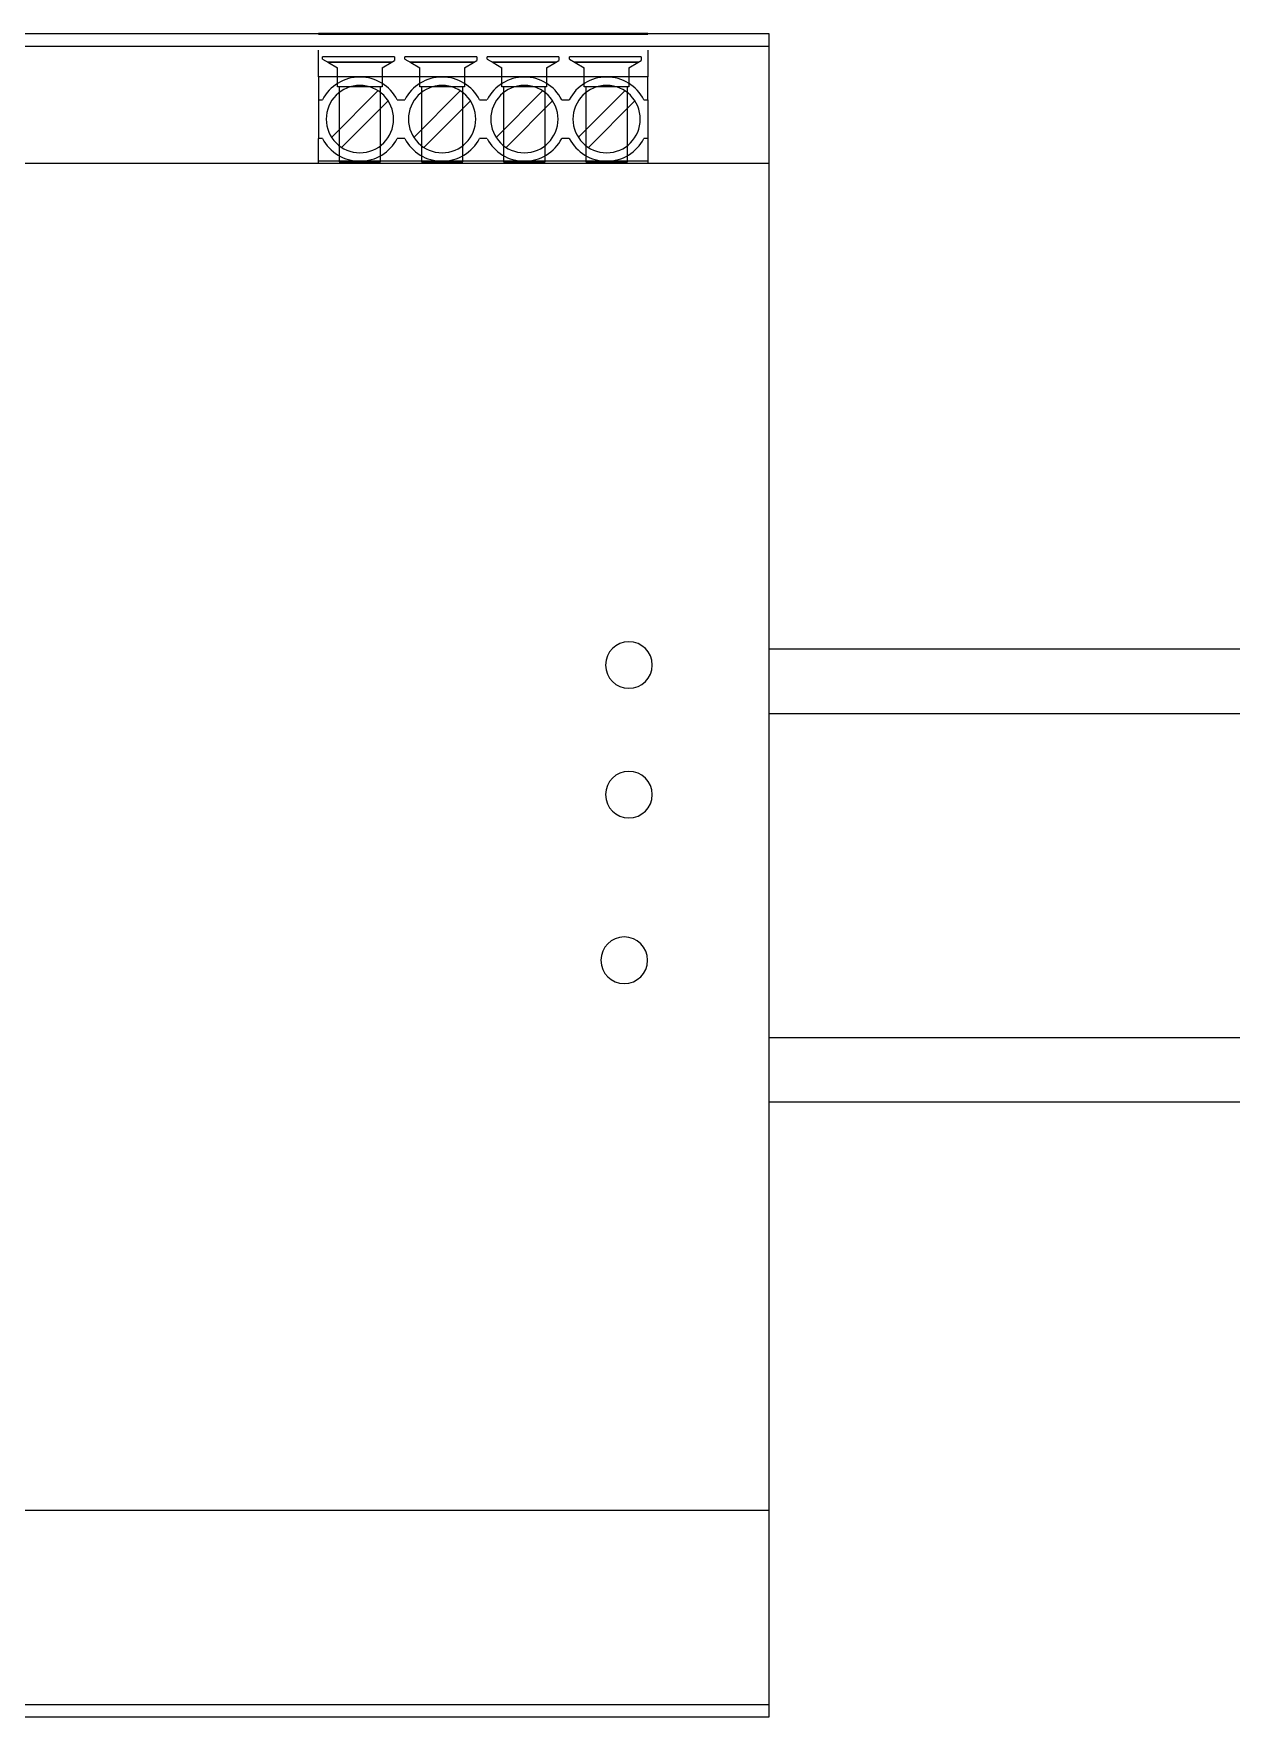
# Model space of a CAD drawing. Header units: millimetres. Extents: x 4137 to 6698, y 1400 to 3585.
# Drawn here: x 4820 to 4912.4, y 3200.8 to 3330.8 of the extents above; entities that cross this region are included whole.
import ezdxf

# ---------------------------------------------------------------- set-up
doc = ezdxf.new("R2010")
doc.units = ezdxf.units.MM
doc.layers.add('000-PI-Oprema', color=30, linetype='Continuous', lineweight=5)
doc.layers.add('000-SI-Oprema', color=30, linetype='Continuous', lineweight=0)
doc.layers.add('002-PI-Kabelska kanalica', color=150, linetype='Continuous')

msp = doc.modelspace()

# ---------------------------------------------------------------- linework, layer by layer
at = {"layer": '000-PI-Oprema', "color": 0, "linetype": 'ByBlock', "lineweight": 0}
for p, q in [((4786.73, 3330.78), (4841.98, 3330.78)), ((4839.46, 3330.78), (4839.46, 3330.78)), ((4839.46, 3330.78), (4839.46, 3330.78)), ((4841.98, 3330.78), (4841.98, 3330.78)), ((4867.38, 3330.78), (4841.98, 3330.78)), ((4841.98, 3330.75), (4841.98, 3330.75)), ((4841.98, 3330.75), (4867.38, 3330.75)), ((4842.28, 3330.75), (4842.28, 3330.75)), ((4847.83, 3330.75), (4847.83, 3330.75)), ((4848.63, 3330.75), (4848.63, 3330.75)), ((4854.18, 3330.75), (4854.18, 3330.75)), ((4854.98, 3330.75), (4854.98, 3330.75)), ((4860.53, 3330.75), (4860.53, 3330.75)), ((4861.33, 3330.75), (4861.33, 3330.75)), ((4866.88, 3330.75), (4866.88, 3330.75)), ((4867.38, 3330.78), (4876.73, 3330.78)), ((4867.38, 3330.78), (4867.38, 3330.78)), ((4867.38, 3330.75), (4867.38, 3330.75)), ((4874.23, 3330.78), (4874.23, 3330.78)), ((4874.23, 3330.78), (4874.23, 3330.78)), ((4874.23, 3330.78), (4874.23, 3330.78)), ((4874.23, 3330.78), (4874.23, 3330.78)), ((4874.23, 3330.78), (4874.23, 3330.78)), ((4874.23, 3330.78), (4874.23, 3330.78)), ((4874.23, 3330.78), (4874.23, 3330.78)), ((4874.23, 3330.78), (4874.23, 3330.78)), ((4874.23, 3330.78), (4874.23, 3330.78)), ((4874.23, 3330.78), (4874.23, 3330.78)), ((4874.23, 3330.78), (4874.23, 3330.78)), ((4874.23, 3330.78), (4874.23, 3330.78)), ((4876.73, 3330.78), (4876.73, 3330.78)), ((4876.73, 3330.78), (4876.73, 3320.78)), ((4876.73, 3329.78), (4786.73, 3329.78)), ((4841.98, 3327.44), (4841.98, 3329.5)), ((4867.38, 3329.5), (4867.38, 3327.44)), ((4876.73, 3329.78), (4876.73, 3329.78)), ((4842.28, 3328.81), (4842.28, 3328.99)), ((4847.83, 3328.99), (4842.28, 3328.99)), ((4842.28, 3328.81), (4842.28, 3328.81)), ((4842.28, 3328.81), (4842.74, 3328.55)), ((4847.62, 3328.58), (4842.69, 3328.58)), ((4842.74, 3328.55), (4843.43, 3328.15)), ((4847.57, 3328.55), (4842.74, 3328.55)), ((4843.43, 3328.15), (4843.43, 3328.15)), ((4843.43, 3326.68), (4843.43, 3328.15)), ((4846.88, 3328.15), (4847.57, 3328.55)), ((4846.88, 3328.15), (4846.88, 3326.68)), ((4846.88, 3328.15), (4846.88, 3328.15)), ((4847.57, 3328.55), (4847.83, 3328.7)), ((4847.83, 3328.99), (4847.83, 3328.7)), ((4847.83, 3328.7), (4847.83, 3328.7)), ((4848.63, 3328.81), (4848.63, 3328.99)), ((4854.18, 3328.99), (4848.63, 3328.99)), ((4848.63, 3328.81), (4848.63, 3328.81)), ((4848.63, 3328.81), (4849.09, 3328.55)), ((4853.97, 3328.58), (4849.04, 3328.58)), ((4849.09, 3328.55), (4849.78, 3328.15)), ((4853.92, 3328.55), (4849.09, 3328.55)), ((4849.78, 3326.68), (4849.78, 3328.15)), ((4849.78, 3328.15), (4849.78, 3328.15)), ((4853.23, 3328.15), (4853.92, 3328.55)), ((4853.23, 3328.15), (4853.23, 3328.15)), ((4853.23, 3328.15), (4853.23, 3326.68)), ((4853.92, 3328.55), (4854.18, 3328.7)), ((4854.18, 3328.99), (4854.18, 3328.7)), ((4854.18, 3328.7), (4854.18, 3328.7)), ((4854.98, 3328.81), (4854.98, 3328.99)), ((4860.53, 3328.99), (4854.98, 3328.99)), ((4854.98, 3328.81), (4854.98, 3328.81)), ((4854.98, 3328.81), (4855.44, 3328.55)), ((4860.32, 3328.58), (4855.39, 3328.58)), ((4855.44, 3328.55), (4856.13, 3328.15)), ((4860.27, 3328.55), (4855.44, 3328.55)), ((4856.13, 3326.68), (4856.13, 3328.15)), ((4856.13, 3328.15), (4856.13, 3328.15)), ((4859.58, 3328.15), (4860.27, 3328.55)), ((4859.58, 3328.15), (4859.58, 3328.15)), ((4859.58, 3328.15), (4859.58, 3326.68)), ((4860.27, 3328.55), (4860.53, 3328.7)), ((4860.53, 3328.99), (4860.53, 3328.7)), ((4860.53, 3328.7), (4860.53, 3328.7)), ((4861.33, 3328.81), (4861.33, 3328.99)), ((4866.88, 3328.99), (4861.33, 3328.99)), ((4861.33, 3328.81), (4861.33, 3328.81)), ((4861.33, 3328.81), (4861.79, 3328.55)), ((4866.67, 3328.58), (4861.74, 3328.58)), ((4861.79, 3328.55), (4862.48, 3328.15)), ((4866.62, 3328.55), (4861.79, 3328.55)), ((4862.48, 3326.68), (4862.48, 3328.15)), ((4862.48, 3328.15), (4862.48, 3328.15)), ((4865.93, 3328.15), (4866.62, 3328.55)), ((4865.93, 3328.15), (4865.93, 3328.15)), ((4865.93, 3328.15), (4865.93, 3326.68)), ((4866.62, 3328.55), (4866.88, 3328.7)), ((4866.88, 3328.99), (4866.88, 3328.7)), ((4866.88, 3328.7), (4866.88, 3328.7)), ((4867.38, 3327.44), (4841.98, 3327.44)), ((4841.98, 3327.44), (4841.98, 3325.68)), ((4867.38, 3325.68), (4867.38, 3327.44)), ((4841.98, 3325.68), (4841.98, 3322.68)), ((4841.98, 3325.68), (4841.98, 3325.68)), ((4841.98, 3325.68), (4842.27, 3325.68)), ((4842.27, 3325.68), (4842.27, 3325.68)), ((4842.97, 3322.77), (4846.56, 3326.36)), ((4843.43, 3326.68), (4843.43, 3326.68)), ((4846.88, 3326.68), (4843.43, 3326.68)), ((4843.56, 3326.68), (4843.56, 3320.88)), ((4843.56, 3326.68), (4843.56, 3326.68)), ((4847.34, 3325.59), (4843.75, 3321.99)), ((4846.56, 3326.36), (4846.56, 3326.36)), ((4846.76, 3320.88), (4846.76, 3326.68)), ((4846.76, 3326.68), (4846.76, 3326.68)), ((4846.88, 3326.68), (4846.88, 3326.68)), ((4847.34, 3325.59), (4847.34, 3325.59)), ((4848.04, 3325.68), (4848.04, 3325.68)), ((4848.04, 3325.68), (4848.62, 3325.68)), ((4848.62, 3325.68), (4848.62, 3325.68)), ((4849.32, 3322.77), (4852.91, 3326.36)), ((4853.23, 3326.68), (4849.78, 3326.68)), ((4849.78, 3326.68), (4849.78, 3326.68)), ((4849.91, 3326.68), (4849.91, 3326.68)), ((4849.91, 3326.68), (4849.91, 3320.88)), ((4853.69, 3325.59), (4850.1, 3321.99)), ((4852.91, 3326.36), (4852.91, 3326.36)), ((4853.11, 3326.68), (4853.11, 3326.68)), ((4853.11, 3320.88), (4853.11, 3326.68)), ((4853.23, 3326.68), (4853.23, 3326.68)), ((4853.69, 3325.59), (4853.69, 3325.59)), ((4854.39, 3325.68), (4854.39, 3325.68)), ((4854.39, 3325.68), (4854.97, 3325.68)), ((4854.97, 3325.68), (4854.97, 3325.68)), ((4855.67, 3322.77), (4859.26, 3326.36)), ((4859.58, 3326.68), (4856.13, 3326.68)), ((4856.13, 3326.68), (4856.13, 3326.68)), ((4856.26, 3326.68), (4856.26, 3326.68)), ((4856.26, 3326.68), (4856.26, 3320.88)), ((4860.04, 3325.59), (4856.45, 3321.99)), ((4859.26, 3326.36), (4859.26, 3326.36)), ((4859.46, 3326.68), (4859.46, 3326.68)), ((4859.46, 3320.88), (4859.46, 3326.68)), ((4859.58, 3326.68), (4859.58, 3326.68)), ((4860.04, 3325.59), (4860.04, 3325.59)), ((4860.74, 3325.68), (4861.32, 3325.68)), ((4860.74, 3325.68), (4860.74, 3325.68)), ((4861.32, 3325.68), (4861.32, 3325.68)), ((4862.02, 3322.77), (4865.61, 3326.36)), ((4865.93, 3326.68), (4862.48, 3326.68)), ((4862.48, 3326.68), (4862.48, 3326.68)), ((4862.61, 3326.68), (4862.61, 3326.68)), ((4862.61, 3326.68), (4862.61, 3320.88)), ((4866.39, 3325.59), (4862.8, 3321.99)), ((4865.61, 3326.36), (4865.61, 3326.36)), ((4865.81, 3326.68), (4865.81, 3326.68)), ((4865.81, 3320.88), (4865.81, 3326.68)), ((4865.93, 3326.68), (4865.93, 3326.68)), ((4866.39, 3325.59), (4866.39, 3325.59)), ((4867.09, 3325.68), (4867.38, 3325.68)), ((4867.09, 3325.68), (4867.09, 3325.68)), ((4867.38, 3325.68), (4867.38, 3322.68)), ((4867.38, 3325.68), (4867.38, 3325.68)), ((4842.56, 3324.18), (4842.56, 3324.18)), ((4847.76, 3324.18), (4847.76, 3324.18)), ((4848.91, 3324.18), (4848.91, 3324.18)), ((4854.11, 3324.18), (4854.11, 3324.18)), ((4855.26, 3324.18), (4855.26, 3324.18)), ((4860.46, 3324.18), (4860.46, 3324.18)), ((4861.61, 3324.18), (4861.61, 3324.18)), ((4866.81, 3324.18), (4866.81, 3324.18)), ((4841.98, 3322.68), (4841.98, 3322.68)), ((4841.98, 3320.93), (4841.98, 3322.68)), ((4842.27, 3322.68), (4841.98, 3322.68)), ((4842.27, 3322.68), (4842.27, 3322.68)), ((4842.97, 3322.77), (4842.97, 3322.77)), ((4843.75, 3321.99), (4843.75, 3321.99)), ((4848.04, 3322.68), (4848.04, 3322.68)), ((4848.62, 3322.68), (4848.04, 3322.68)), ((4848.62, 3322.68), (4848.62, 3322.68)), ((4849.32, 3322.77), (4849.32, 3322.77)), ((4850.1, 3321.99), (4850.1, 3321.99)), ((4854.39, 3322.68), (4854.39, 3322.68)), ((4854.97, 3322.68), (4854.39, 3322.68)), ((4854.97, 3322.68), (4854.97, 3322.68)), ((4855.67, 3322.77), (4855.67, 3322.77)), ((4856.45, 3321.99), (4856.45, 3321.99)), ((4860.74, 3322.68), (4860.74, 3322.68)), ((4861.32, 3322.68), (4860.74, 3322.68)), ((4861.32, 3322.68), (4861.32, 3322.68)), ((4862.02, 3322.77), (4862.02, 3322.77)), ((4862.8, 3321.99), (4862.8, 3321.99)), ((4867.09, 3322.68), (4867.09, 3322.68)), ((4867.38, 3322.68), (4867.09, 3322.68)), ((4867.38, 3322.68), (4867.38, 3322.68)), ((4867.38, 3322.68), (4867.38, 3320.93)), ((4786.73, 3320.78), (4876.73, 3320.78)), ((4823.23, 3320.78), (4823.23, 3320.78)), ((4824.23, 3320.78), (4824.23, 3320.78)), ((4830.23, 3320.78), (4830.23, 3320.78)), ((4831.23, 3320.78), (4831.23, 3320.78)), ((4837.23, 3320.78), (4837.23, 3320.78)), ((4841.98, 3320.78), (4841.98, 3320.93)), ((4845.16, 3320.93), (4841.98, 3320.93)), ((4841.98, 3320.78), (4841.98, 3320.78)), ((4843.56, 3320.88), (4843.56, 3320.88)), ((4843.56, 3320.88), (4846.76, 3320.88)), ((4851.51, 3320.93), (4845.16, 3320.93)), ((4846.76, 3320.88), (4846.76, 3320.88)), ((4849.91, 3320.88), (4849.91, 3320.88)), ((4849.91, 3320.88), (4853.11, 3320.88)), ((4857.86, 3320.93), (4851.51, 3320.93)), ((4853.11, 3320.88), (4853.11, 3320.88)), ((4856.26, 3320.88), (4856.26, 3320.88)), ((4856.26, 3320.88), (4859.46, 3320.88)), ((4864.21, 3320.93), (4857.86, 3320.93)), ((4859.46, 3320.88), (4859.46, 3320.88)), ((4862.61, 3320.88), (4862.61, 3320.88)), ((4862.61, 3320.88), (4865.81, 3320.88)), ((4867.38, 3320.93), (4864.21, 3320.93)), ((4865.81, 3320.88), (4865.81, 3320.88)), ((4867.38, 3320.93), (4867.38, 3320.78)), ((4867.38, 3320.78), (4867.38, 3320.78)), ((4876.73, 3320.78), (4876.73, 3320.78)), ((4876.73, 3320.78), (4876.73, 3216.78)), ((4864.13, 3282.03), (4864.13, 3282.03)), ((4867.73, 3282.03), (4867.73, 3282.03)), ((4864.13, 3272.02), (4864.13, 3272.02)), ((4867.73, 3272.02), (4867.73, 3272.02)), ((4863.77, 3259.23), (4863.77, 3259.23)), ((4867.37, 3259.23), (4867.37, 3259.23)), ((4786.73, 3216.78), (4876.73, 3216.78)), ((4824.13, 3216.78), (4824.13, 3216.78)), ((4827.13, 3216.78), (4827.13, 3216.78)), ((4876.73, 3216.78), (4876.73, 3200.78)), ((4876.73, 3216.78), (4876.73, 3216.78)), ((4786.73, 3201.78), (4876.73, 3201.78)), ((4876.73, 3200.78), (4786.73, 3200.78)), ((4836.31, 3201.78), (4868.06, 3201.78))]:
    msp.add_line(p, q, dxfattribs=at)
for centre, radius, start, end in [((4845.16, 3324.18), 3.25, 90, 152.5136), ((4845.16, 3324.18), 2.6, 0, 180), ((4845.16, 3324.18), 3.25, 27.4864, 90), ((4851.51, 3324.18), 3.25, 90, 152.5136), ((4851.51, 3324.18), 2.6, 0, 180), ((4851.51, 3324.18), 3.25, 27.4864, 90), ((4857.86, 3324.18), 3.25, 90, 152.5136), ((4857.86, 3324.18), 2.6, 0, 180), ((4857.86, 3324.18), 3.25, 27.4864, 90), ((4864.21, 3324.18), 3.25, 90, 152.5136), ((4864.21, 3324.18), 2.6, 0, 180), ((4864.21, 3324.18), 3.25, 27.4864, 90), ((4845.16, 3324.18), 2.6, 180, 0), ((4851.51, 3324.18), 2.6, 180, 0), ((4857.86, 3324.18), 2.6, 180, 0), ((4864.21, 3324.18), 2.6, 180, 0), ((4845.16, 3324.18), 3.25, 207.4864, 270), ((4845.16, 3324.18), 3.25, 270, 332.5136), ((4851.51, 3324.18), 3.25, 207.4864, 270), ((4851.51, 3324.18), 3.25, 270, 332.5136), ((4857.86, 3324.18), 3.25, 207.4864, 270), ((4857.86, 3324.18), 3.25, 270, 332.5136), ((4864.21, 3324.18), 3.25, 207.4864, 270), ((4864.21, 3324.18), 3.25, 270, 332.5136), ((4865.93, 3282.03), 1.8, 0, 180), ((4865.93, 3282.03), 1.8, 180, 0), ((4865.93, 3272.02), 1.8, 0, 180), ((4865.93, 3272.02), 1.8, 180, 0), ((4865.57, 3259.23), 1.8, 0, 180), ((4865.57, 3259.23), 1.8, 180, 0)]:
    msp.add_arc(centre, radius, start, end, dxfattribs=at)
at = {"layer": '000-SI-Oprema', "color": 0, "linetype": 'ByBlock', "lineweight": 0}
for p, q in [((4786.73, 3330.78), (4876.73, 3330.78)), ((4874.23, 3330.78), (4874.23, 3330.78)), ((4874.23, 3330.78), (4874.23, 3330.78)), ((4874.23, 3330.78), (4874.23, 3330.78)), ((4874.23, 3330.78), (4874.23, 3330.78)), ((4874.23, 3330.78), (4874.23, 3330.78)), ((4874.23, 3330.78), (4874.23, 3330.78)), ((4874.23, 3330.78), (4874.23, 3330.78)), ((4874.23, 3330.78), (4874.23, 3330.78)), ((4874.23, 3330.78), (4874.23, 3330.78)), ((4874.23, 3330.78), (4874.23, 3330.78)), ((4874.23, 3330.78), (4874.23, 3330.78)), ((4874.23, 3330.78), (4874.23, 3330.78)), ((4874.23, 3330.78), (4874.23, 3330.78)), ((4874.23, 3330.78), (4874.23, 3330.78)), ((4874.23, 3330.78), (4874.23, 3330.78)), ((4874.23, 3330.78), (4874.23, 3330.78)), ((4874.23, 3330.78), (4874.23, 3330.78)), ((4874.23, 3330.78), (4874.23, 3330.78)), ((4874.23, 3330.78), (4874.23, 3330.78)), ((4874.23, 3330.78), (4874.23, 3330.78)), ((4874.23, 3330.78), (4874.23, 3330.78)), ((4874.23, 3330.78), (4874.23, 3330.78)), ((4876.73, 3330.78), (4876.73, 3330.78)), ((4876.73, 3330.78), (4876.73, 3320.78)), ((4876.73, 3329.78), (4786.73, 3329.78)), ((4841.98, 3327.44), (4841.98, 3329.5)), ((4867.38, 3329.5), (4867.38, 3327.44)), ((4876.73, 3329.78), (4876.73, 3329.78)), ((4876.73, 3329.78), (4876.73, 3329.78)), ((4842.28, 3328.81), (4842.28, 3328.99)), ((4847.83, 3328.99), (4842.28, 3328.99)), ((4842.28, 3328.81), (4842.28, 3328.81)), ((4842.28, 3328.81), (4842.74, 3328.55)), ((4847.62, 3328.58), (4842.69, 3328.58)), ((4842.74, 3328.55), (4843.43, 3328.15)), ((4847.57, 3328.55), (4842.74, 3328.55)), ((4843.43, 3328.15), (4843.43, 3328.15)), ((4843.43, 3326.68), (4843.43, 3328.15)), ((4846.88, 3328.15), (4847.57, 3328.55)), ((4846.88, 3328.15), (4846.88, 3326.68)), ((4846.88, 3328.15), (4846.88, 3328.15)), ((4847.57, 3328.55), (4847.83, 3328.7)), ((4847.83, 3328.99), (4847.83, 3328.7)), ((4847.83, 3328.7), (4847.83, 3328.7)), ((4848.63, 3328.81), (4848.63, 3328.99)), ((4854.18, 3328.99), (4848.63, 3328.99)), ((4848.63, 3328.81), (4848.63, 3328.81)), ((4848.63, 3328.81), (4849.09, 3328.55)), ((4853.97, 3328.58), (4849.04, 3328.58)), ((4849.09, 3328.55), (4849.78, 3328.15)), ((4853.92, 3328.55), (4849.09, 3328.55)), ((4849.78, 3326.68), (4849.78, 3328.15)), ((4849.78, 3328.15), (4849.78, 3328.15)), ((4853.23, 3328.15), (4853.92, 3328.55)), ((4853.23, 3328.15), (4853.23, 3328.15)), ((4853.23, 3328.15), (4853.23, 3326.68)), ((4853.92, 3328.55), (4854.18, 3328.7)), ((4854.18, 3328.99), (4854.18, 3328.7)), ((4854.18, 3328.7), (4854.18, 3328.7)), ((4854.98, 3328.81), (4854.98, 3328.99)), ((4860.53, 3328.99), (4854.98, 3328.99)), ((4854.98, 3328.81), (4854.98, 3328.81)), ((4854.98, 3328.81), (4855.44, 3328.55)), ((4860.32, 3328.58), (4855.39, 3328.58)), ((4855.44, 3328.55), (4856.13, 3328.15)), ((4860.27, 3328.55), (4855.44, 3328.55)), ((4856.13, 3326.68), (4856.13, 3328.15)), ((4856.13, 3328.15), (4856.13, 3328.15)), ((4859.58, 3328.15), (4860.27, 3328.55)), ((4859.58, 3328.15), (4859.58, 3328.15)), ((4859.58, 3328.15), (4859.58, 3326.68)), ((4860.27, 3328.55), (4860.53, 3328.7)), ((4860.53, 3328.99), (4860.53, 3328.7)), ((4860.53, 3328.7), (4860.53, 3328.7)), ((4861.33, 3328.81), (4861.33, 3328.99)), ((4866.88, 3328.99), (4861.33, 3328.99)), ((4861.33, 3328.81), (4861.33, 3328.81)), ((4861.33, 3328.81), (4861.79, 3328.55)), ((4866.67, 3328.58), (4861.74, 3328.58)), ((4861.79, 3328.55), (4862.48, 3328.15)), ((4866.62, 3328.55), (4861.79, 3328.55)), ((4862.48, 3326.68), (4862.48, 3328.15)), ((4862.48, 3328.15), (4862.48, 3328.15)), ((4865.93, 3328.15), (4866.62, 3328.55)), ((4865.93, 3328.15), (4865.93, 3328.15)), ((4865.93, 3328.15), (4865.93, 3326.68)), ((4866.62, 3328.55), (4866.88, 3328.7)), ((4866.88, 3328.99), (4866.88, 3328.7)), ((4866.88, 3328.7), (4866.88, 3328.7)), ((4867.38, 3327.44), (4841.98, 3327.44)), ((4841.98, 3327.44), (4841.98, 3325.68)), ((4867.38, 3325.68), (4867.38, 3327.44)), ((4841.98, 3325.68), (4841.98, 3322.68)), ((4841.98, 3325.68), (4841.98, 3325.68)), ((4841.98, 3325.68), (4842.27, 3325.68)), ((4842.27, 3325.68), (4842.27, 3325.68)), ((4842.97, 3322.77), (4846.56, 3326.36)), ((4843.43, 3326.68), (4843.43, 3326.68)), ((4846.88, 3326.68), (4843.43, 3326.68)), ((4843.56, 3326.68), (4843.56, 3320.88)), ((4843.56, 3326.68), (4843.56, 3326.68)), ((4847.34, 3325.59), (4843.75, 3321.99)), ((4846.56, 3326.36), (4846.56, 3326.36)), ((4846.76, 3320.88), (4846.76, 3326.68)), ((4846.76, 3326.68), (4846.76, 3326.68)), ((4846.88, 3326.68), (4846.88, 3326.68)), ((4847.34, 3325.59), (4847.34, 3325.59)), ((4848.04, 3325.68), (4848.04, 3325.68)), ((4848.04, 3325.68), (4848.62, 3325.68)), ((4848.62, 3325.68), (4848.62, 3325.68)), ((4849.32, 3322.77), (4852.91, 3326.36)), ((4853.23, 3326.68), (4849.78, 3326.68)), ((4849.78, 3326.68), (4849.78, 3326.68)), ((4849.91, 3326.68), (4849.91, 3326.68)), ((4849.91, 3326.68), (4849.91, 3320.88)), ((4853.69, 3325.59), (4850.1, 3321.99)), ((4852.91, 3326.36), (4852.91, 3326.36)), ((4853.11, 3326.68), (4853.11, 3326.68)), ((4853.11, 3320.88), (4853.11, 3326.68)), ((4853.23, 3326.68), (4853.23, 3326.68)), ((4853.69, 3325.59), (4853.69, 3325.59)), ((4854.39, 3325.68), (4854.39, 3325.68)), ((4854.39, 3325.68), (4854.97, 3325.68)), ((4854.97, 3325.68), (4854.97, 3325.68)), ((4855.67, 3322.77), (4859.26, 3326.36)), ((4859.58, 3326.68), (4856.13, 3326.68)), ((4856.13, 3326.68), (4856.13, 3326.68)), ((4856.26, 3326.68), (4856.26, 3326.68)), ((4856.26, 3326.68), (4856.26, 3320.88)), ((4860.04, 3325.59), (4856.45, 3321.99)), ((4859.26, 3326.36), (4859.26, 3326.36)), ((4859.46, 3326.68), (4859.46, 3326.68)), ((4859.46, 3320.88), (4859.46, 3326.68)), ((4859.58, 3326.68), (4859.58, 3326.68)), ((4860.04, 3325.59), (4860.04, 3325.59)), ((4860.74, 3325.68), (4861.32, 3325.68)), ((4860.74, 3325.68), (4860.74, 3325.68)), ((4861.32, 3325.68), (4861.32, 3325.68)), ((4862.02, 3322.77), (4865.61, 3326.36)), ((4865.93, 3326.68), (4862.48, 3326.68)), ((4862.48, 3326.68), (4862.48, 3326.68)), ((4862.61, 3326.68), (4862.61, 3326.68)), ((4862.61, 3326.68), (4862.61, 3320.88)), ((4866.39, 3325.59), (4862.8, 3321.99)), ((4865.61, 3326.36), (4865.61, 3326.36)), ((4865.81, 3326.68), (4865.81, 3326.68)), ((4865.81, 3320.88), (4865.81, 3326.68)), ((4865.93, 3326.68), (4865.93, 3326.68)), ((4866.39, 3325.59), (4866.39, 3325.59)), ((4867.09, 3325.68), (4867.38, 3325.68)), ((4867.09, 3325.68), (4867.09, 3325.68)), ((4867.38, 3325.68), (4867.38, 3322.68)), ((4867.38, 3325.68), (4867.38, 3325.68)), ((4842.56, 3324.18), (4842.56, 3324.18)), ((4847.76, 3324.18), (4847.76, 3324.18)), ((4848.91, 3324.18), (4848.91, 3324.18)), ((4854.11, 3324.18), (4854.11, 3324.18)), ((4855.26, 3324.18), (4855.26, 3324.18)), ((4860.46, 3324.18), (4860.46, 3324.18)), ((4861.61, 3324.18), (4861.61, 3324.18)), ((4866.81, 3324.18), (4866.81, 3324.18)), ((4841.98, 3322.68), (4841.98, 3322.68)), ((4841.98, 3320.93), (4841.98, 3322.68)), ((4842.27, 3322.68), (4841.98, 3322.68)), ((4842.27, 3322.68), (4842.27, 3322.68)), ((4842.97, 3322.77), (4842.97, 3322.77)), ((4843.75, 3321.99), (4843.75, 3321.99)), ((4848.04, 3322.68), (4848.04, 3322.68)), ((4848.62, 3322.68), (4848.04, 3322.68)), ((4848.62, 3322.68), (4848.62, 3322.68)), ((4849.32, 3322.77), (4849.32, 3322.77)), ((4850.1, 3321.99), (4850.1, 3321.99)), ((4854.39, 3322.68), (4854.39, 3322.68)), ((4854.97, 3322.68), (4854.39, 3322.68)), ((4854.97, 3322.68), (4854.97, 3322.68)), ((4855.67, 3322.77), (4855.67, 3322.77)), ((4856.45, 3321.99), (4856.45, 3321.99)), ((4860.74, 3322.68), (4860.74, 3322.68)), ((4861.32, 3322.68), (4860.74, 3322.68)), ((4861.32, 3322.68), (4861.32, 3322.68)), ((4862.02, 3322.77), (4862.02, 3322.77)), ((4862.8, 3321.99), (4862.8, 3321.99)), ((4867.09, 3322.68), (4867.09, 3322.68)), ((4867.38, 3322.68), (4867.09, 3322.68)), ((4867.38, 3322.68), (4867.38, 3322.68)), ((4867.38, 3322.68), (4867.38, 3320.93)), ((4786.73, 3320.78), (4876.73, 3320.78)), ((4823.23, 3320.78), (4823.23, 3320.78)), ((4824.23, 3320.78), (4824.23, 3320.78)), ((4830.23, 3320.78), (4830.23, 3320.78)), ((4831.23, 3320.78), (4831.23, 3320.78)), ((4837.23, 3320.78), (4837.23, 3320.78)), ((4841.98, 3320.78), (4841.98, 3320.93)), ((4845.16, 3320.93), (4841.98, 3320.93)), ((4841.98, 3320.78), (4841.98, 3320.78)), ((4843.56, 3320.88), (4843.56, 3320.88)), ((4843.56, 3320.88), (4846.76, 3320.88)), ((4851.51, 3320.93), (4845.16, 3320.93)), ((4846.76, 3320.88), (4846.76, 3320.88)), ((4849.91, 3320.88), (4849.91, 3320.88)), ((4849.91, 3320.88), (4853.11, 3320.88)), ((4857.86, 3320.93), (4851.51, 3320.93)), ((4853.11, 3320.88), (4853.11, 3320.88)), ((4856.26, 3320.88), (4856.26, 3320.88)), ((4856.26, 3320.88), (4859.46, 3320.88)), ((4864.21, 3320.93), (4857.86, 3320.93)), ((4859.46, 3320.88), (4859.46, 3320.88)), ((4862.61, 3320.88), (4862.61, 3320.88)), ((4862.61, 3320.88), (4865.81, 3320.88)), ((4867.38, 3320.93), (4864.21, 3320.93)), ((4865.81, 3320.88), (4865.81, 3320.88)), ((4867.38, 3320.93), (4867.38, 3320.78)), ((4867.38, 3320.78), (4867.38, 3320.78)), ((4876.73, 3320.78), (4876.73, 3320.78)), ((4876.73, 3320.78), (4876.73, 3216.78)), ((4864.13, 3282.03), (4864.13, 3282.03)), ((4867.73, 3282.03), (4867.73, 3282.03)), ((4864.13, 3272.02), (4864.13, 3272.02)), ((4867.73, 3272.02), (4867.73, 3272.02)), ((4863.77, 3259.23), (4863.77, 3259.23)), ((4867.37, 3259.23), (4867.37, 3259.23)), ((4786.73, 3216.78), (4876.73, 3216.78)), ((4824.13, 3216.78), (4824.13, 3216.78)), ((4827.13, 3216.78), (4827.13, 3216.78)), ((4876.73, 3216.78), (4876.73, 3216.78)), ((4876.73, 3216.78), (4876.73, 3200.78)), ((4876.73, 3216.78), (4876.73, 3216.78)), ((4786.73, 3201.78), (4876.73, 3201.78)), ((4876.73, 3200.78), (4786.73, 3200.78)), ((4836.31, 3201.78), (4868.06, 3201.78))]:
    msp.add_line(p, q, dxfattribs=at)
msp.add_lwpolyline([(4874.23, 3330.78), (4874.23, 3330.78)], close=True, dxfattribs=at)
for centre, radius, start, end in [((4845.16, 3324.18), 3.25, 90, 152.5136), ((4845.16, 3324.18), 2.6, 0, 180), ((4845.16, 3324.18), 3.25, 27.4864, 90), ((4851.51, 3324.18), 3.25, 90, 152.5136), ((4851.51, 3324.18), 2.6, 0, 180), ((4851.51, 3324.18), 3.25, 27.4864, 90), ((4857.86, 3324.18), 3.25, 90, 152.5136), ((4857.86, 3324.18), 2.6, 0, 180), ((4857.86, 3324.18), 3.25, 27.4864, 90), ((4864.21, 3324.18), 3.25, 90, 152.5136), ((4864.21, 3324.18), 2.6, 0, 180), ((4864.21, 3324.18), 3.25, 27.4864, 90), ((4845.16, 3324.18), 2.6, 180, 0), ((4851.51, 3324.18), 2.6, 180, 0), ((4857.86, 3324.18), 2.6, 180, 0), ((4864.21, 3324.18), 2.6, 180, 0), ((4845.16, 3324.18), 3.25, 207.4864, 270), ((4845.16, 3324.18), 3.25, 270, 332.5136), ((4851.51, 3324.18), 3.25, 207.4864, 270), ((4851.51, 3324.18), 3.25, 270, 332.5136), ((4857.86, 3324.18), 3.25, 207.4864, 270), ((4857.86, 3324.18), 3.25, 270, 332.5136), ((4864.21, 3324.18), 3.25, 207.4864, 270), ((4864.21, 3324.18), 3.25, 270, 332.5136), ((4865.93, 3282.03), 1.8, 0, 180), ((4865.93, 3282.03), 1.8, 180, 0), ((4865.93, 3272.02), 1.8, 0, 180), ((4865.93, 3272.02), 1.8, 180, 0), ((4865.57, 3259.23), 1.8, 0, 180), ((4865.57, 3259.23), 1.8, 180, 0)]:
    msp.add_arc(centre, radius, start, end, dxfattribs=at)
at = {"layer": '002-PI-Kabelska kanalica', "color": 0, "linetype": 'ByBlock', "lineweight": 0, "ltscale": 0.25}
for p, q in [((4876.73, 3283.28), (4986.45, 3283.28)), ((4876.73, 3283.28), (4986.45, 3283.28)), ((4876.73, 3278.28), (4986.45, 3278.28)), ((4876.73, 3278.28), (4986.45, 3278.28)), ((4876.73, 3253.28), (4986.45, 3253.28)), ((4986.45, 3248.28), (4876.73, 3248.28))]:
    msp.add_line(p, q, dxfattribs=at)

doc.saveas('drawing.dxf')
